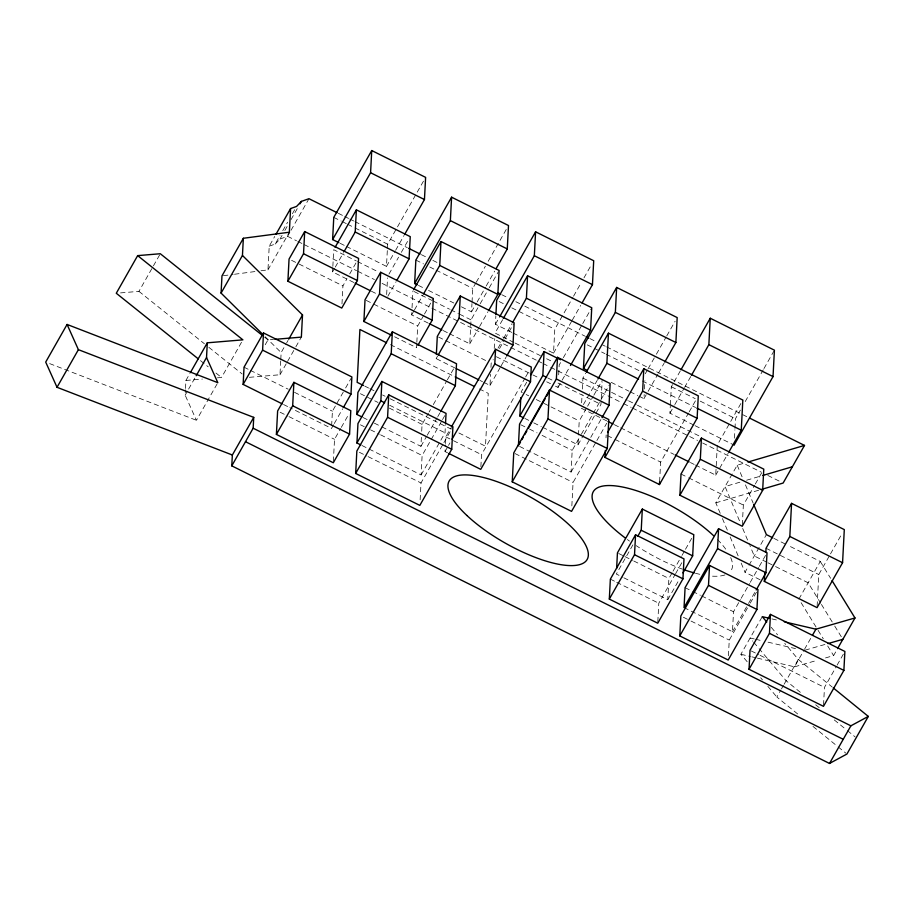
<?xml version="1.0" encoding="UTF-8"?>
<svg xmlns="http://www.w3.org/2000/svg" width="914" height="914" viewBox="0 0 914 914"><rect width="100%" height="100%" fill="white"/><g stroke="black" fill="none" stroke-linecap="round" stroke-linejoin="round"><path stroke-width="0.69" stroke-dasharray="4.57 3.43" d="M217.132 383.88L196.441 420.303L185.154 395.156L185.428 389.81M185.508 388.473L185.919 380.453L190.055 373.163M261.004 270.773L267.973 269.858L269.219 246.174L274.737 236.463M249.385 377.311L279.981 374.751L280.712 360.893M280.781 359.499L281.146 352.576L285.968 344.075M353.855 282.495L332.559 271.892L332.776 267.733M332.856 266.34L333.724 249.705L356.277 260.936M331.645 425.753L332.41 411.209L344.921 389.181M333.37 461.364L334.524 439.314L340.625 428.575M341.985 303.916L342.933 285.899L347.012 278.713M346.395 246.426L386.485 266.385L387.353 249.751M387.433 248.357L387.65 244.198L396.79 228.112M386.656 294.548L387.525 277.913M428.083 323.053L411.654 314.873L411.951 309.24M412.031 307.835L412.911 290.949M416.761 343.641L416.556 347.697L393.98 336.466M416.841 342.282L417.687 326.024L423.81 315.25M381.915 426.907L420.92 446.329L421.423 436.732M421.708 431.248L422.062 424.393L428.392 413.254M361.967 445.506L421.103 474.949L422.119 455.503L441.828 420.817M420.132 499.798L421.011 482.969L443.199 443.896M454.932 367.965L436.138 358.608L436.286 355.843M421.103 474.949L445.027 432.825L445.461 424.496M447.574 452.841L445.027 451.573L445.369 444.889M445.438 443.553L445.792 436.869L450.693 428.232M449.551 333.747L469.773 343.813L471.018 319.877L479.439 305.059M461.421 306.807L471.533 311.845L471.967 303.574M472.035 302.191L472.755 288.413L475.566 283.477M480.878 466.677L481.507 454.646L524.967 378.145M483.746 382.315L490.007 385.434L490.589 374.34M490.955 367.417L491.172 363.258L493.263 359.579M511.84 332.422L495.422 324.242L495.856 315.798M494.234 348.485L494.748 338.671M513.097 333.05L553.53 353.17L554.775 329.246L572.85 297.438M555.506 386.188L558.031 387.445L558.248 383.24M558.683 374.82L559.197 365.006L562.658 358.916M519.655 446.455L571.067 472.047L572.198 450.362L580.641 435.51M571.844 505.865L573.067 482.455L596.191 441.759M542.608 427.261L577.979 444.867L578.413 436.424M578.493 435.018L579.225 420.943L586.879 407.461M581.635 402.766L582.069 394.54M582.355 389.056L582.926 378.099L585.691 373.232M584.24 433.842L600.944 404.434L602.12 381.915M606.016 437.795L606.165 434.984M638.932 396.162L643.97 398.664L644.187 394.517M644.484 388.976L644.918 380.67M659.611 481.735L660.639 462.107L688.528 413.025M657.817 621.771L658.788 603.251L674.886 574.906M693.84 425.067L669.939 413.174L670.305 406.216M670.373 404.833L671.322 386.748L673.412 383.08M623.862 577.808L667.78 599.675L668.888 578.482L672.35 572.404M695.451 465.055L715.731 475.154L717.307 445.004L742.831 400.069M734.468 438.16L734.902 429.82M734.982 428.426L735.484 418.692L740.351 410.135M728.435 655.749L729.258 640.086L749.56 604.337M684.049 607.604L732.468 631.723L733.519 611.774L740.5 599.493M742.317 524.853L743.356 505.076L754.621 485.243M817.116 606.256L818.773 574.529L829.809 555.106M823.537 704.991L824.462 687.397L836.436 666.329M120.534 292.903L138.939 291.36L152.729 267.082M153.415 265.871L160.316 253.738M185.154 395.156L187.907 390.301M188.604 389.078L195.493 376.945M269.219 246.174L275.183 244.061L280.015 235.572M282.769 230.716L287.602 222.216M292.423 213.716L296.559 206.438M275.183 244.061L280.004 239.022L282.072 235.389M284.837 230.534L287.59 225.678M291.04 219.6L298.627 206.256M267.973 269.858L289.35 232.225M280.004 239.022L287.59 236.326L290.344 231.471M291.04 230.259L308.966 198.704M217.406 377.825L221.519 377.482L242.895 339.848M265.22 344.761L267.973 339.905L273.537 339.448M286.665 342.864L288.036 340.431M332.559 271.892L334.627 268.259M335.312 267.059L343.55 252.561M279.981 374.751L286.882 362.618M287.567 361.407L295.153 348.051M295.839 346.84L301.357 337.129M349.731 273.926L356.517 261.964M397.487 226.878L425.616 177.373M386.485 266.385L394.928 251.533M395.625 250.299L404.068 235.446M388.964 274.109L398.573 257.2M401.326 252.367L408.192 240.279M387.81 296.296L396.048 281.798M345.618 387.959L351.182 378.168M333.599 424.736L331.508 428.403L289.852 407.655M334.296 423.513L342.636 408.821M341.299 427.375L348.76 414.248M411.654 314.873L413.768 311.171M414.465 309.937L422.885 295.108M424.484 314.05L433.316 298.501M476.263 282.243L485.368 266.214M488.167 261.278L507.796 226.752M436.138 358.608L437.532 356.163M471.533 311.845L476.434 303.208M477.142 301.974L485.551 287.179M486.248 285.945L494.657 271.138M480.147 303.814L488.567 288.995M489.264 287.75L498.393 271.698M429.1 412.02L430.505 409.541M433.316 404.594L446.672 381.069M447.38 379.836L454.407 367.451M469.773 343.813L478.89 327.749M479.599 326.515L488.019 311.685M420.92 446.329L426.541 436.424M427.249 435.19L437.086 417.858M437.795 416.624L439.897 412.911M495.422 324.242L498.895 318.129M442.525 419.583L446.043 413.379M502.654 319.66L495.034 333.062L513.908 342.464M443.896 442.684L452.91 426.804M498.016 348.177L502.86 339.654M503.557 338.431L511.863 323.807M499.524 348.554L504.391 339.974M505.088 338.751L513.439 324.047M445.027 451.573L447.826 446.638M448.523 445.404L449.928 442.936M490.007 385.434L500.449 367.051M501.146 365.829L506.025 357.248M525.664 376.911L529.172 370.741M573.546 296.216L581.19 282.757M583.966 277.856L591.621 264.397M526.681 382.201L521.117 392.003L524.91 393.9M553.53 353.17L571.593 321.362M572.29 320.14L580.63 305.459M563.355 357.694L582.047 324.79M582.744 323.567L591.05 308.943M558.031 387.445L561.493 381.344M562.179 380.133L569.799 366.72M583.418 404.605L597.219 380.327M587.576 406.239L593.152 396.436M593.849 395.202L602.2 380.498M581.338 434.276L600.327 400.858M601.024 399.624L609.467 384.771M577.979 444.867L583.543 435.064M571.067 472.047L590.044 438.629M590.752 437.395L602.006 417.595M596.888 440.525L606.702 423.262M645.273 373.746L647.352 370.079M648.049 368.856L655.681 355.432M656.378 354.209L666.077 337.117M666.774 335.895L675.103 321.248M643.97 398.664L647.443 392.563M648.129 391.341L657.84 374.249M658.537 373.026L664.09 363.258M674.109 381.858L680.359 370.844M669.939 413.174L674.109 405.827M674.806 404.605L683.843 388.701M684.54 387.479L690.79 376.465M689.225 411.791L695.497 400.755M632.922 544.847L616.333 574.049L622.605 577.18M745.218 401.566L763.293 369.759M763.978 368.536L773.712 351.399M715.731 475.154L728.15 453.298M673.035 571.181L681.33 556.58M682.027 555.369L684.792 550.502M685.477 549.28L693.772 534.679M675.595 573.684L681.89 562.59M720.232 513.314L715.822 502.837L737.198 465.215L745.276 462.838M667.78 599.675L679.536 578.985M755.318 484.009L762.367 471.613M760.048 579.739L745.024 572.255L748.326 566.44M748.989 565.275L766.4 534.621M741.197 598.27L749.571 583.52M750.268 582.298L758.643 567.548M759.34 566.326L767.017 552.81M732.468 631.723L747.823 604.691M748.52 603.457L755.501 591.175M750.268 603.103L757.969 589.541M747.184 661.759L740.888 654.275L762.265 616.642M798.893 599.07L820.269 561.447L787.697 545.224M830.506 553.884L842.228 533.25M797.659 713.96L776.866 697.028L780.83 690.047M781.493 688.893L783.469 685.397M784.132 684.232L798.242 659.405L784.749 643.365M757.398 658.137L794.54 666.832L803.794 650.539M804.469 649.351L811.198 637.504M825.525 657.92L833.602 655.601L836.904 649.785M837.133 665.095L843.473 653.933M739.883 482.204L725.076 486.556L740.5 523.219M746.612 480.216L761.419 475.863M715.822 502.837L758.894 490.178M805.143 650.151L825.342 644.347M794.54 666.832L817.436 660.251M223.37 275.72L233.127 274.428M234.521 274.246L255.429 271.504M185.919 380.453L202.348 379.082M771.896 618.904L777.403 620.183M754.267 638.955L750.143 637.983L752.839 641.194M755.638 639.274L762.527 640.885M768.023 642.176L795.534 648.609M740.888 654.275L750.52 656.526M751.891 656.846L756.027 657.817M49.664 363.612L196.441 420.303M338.34 213.328L343.447 215.875M344.727 216.504L348.554 218.412M349.834 219.052L353.661 220.96M354.94 221.599L407.301 247.66M421.354 254.663L427.741 257.839M432.848 260.387L437.955 262.924M501.809 294.719L508.195 297.895M515.862 301.711L519.689 303.619M524.807 306.167L584.823 336.055M589.941 338.591L596.328 341.779M602.703 344.955L605.262 346.223M606.542 346.863L747.024 416.807M333.77 217.383L341.288 221.119M342.544 221.748L346.303 223.622M347.56 224.238L353.821 227.358M355.078 227.986L387.65 244.198M587.268 344.864L604.919 353.649M606.188 354.278L640.234 371.233M671.322 386.748L695.223 398.653M700.261 401.155L735.484 418.692M415.859 260.09L423.445 263.86M429.763 267.014L434.824 269.527M436.092 270.156L472.755 288.413M499.193 301.574L505.511 304.716M511.829 307.858L554.775 329.246M642.371 381.001L695.611 407.507M340.134 243.307L345.138 245.797M418.429 285.408L423.479 287.921M428.54 290.435L453.835 303.025M611.18 382.349L628.843 391.135M630.1 391.763L637.664 395.534M695.108 425.696L734.102 445.118M357.523 261.564L377.573 271.538M414.179 291.577L431.865 300.386M433.122 301.014L449.539 309.183M450.808 309.812L458.382 313.593M459.651 314.222L471.018 319.877M515.165 343.081L540.334 355.615M546.618 358.745L552.913 361.875M582.926 378.099L627.301 400.183M628.569 400.812L636.178 404.605M637.446 405.233L699.564 436.161M287.59 236.326L296.524 240.782M297.804 241.422L302.911 243.958M304.191 244.598L356.551 270.67M357.831 271.298L374.432 279.57M382.098 283.386L430.631 307.55M431.911 308.189L536.632 360.322M537.912 360.961L541.739 362.869M543.019 363.509L549.405 366.685M550.685 367.325L622.206 402.925M623.474 403.565L631.14 407.381M632.419 408.021L697.553 440.445M702.66 442.993L761.408 472.241M767.794 475.417L780.567 481.781M547.886 378.019L552.947 380.532M557.997 383.046L600.944 404.434M371.404 291.223L376.408 293.725M496.382 356.746L531.605 374.283M532.862 374.911L539.157 378.042M546.709 381.801L550.479 383.686M443.244 330.594L448.294 333.119M291.566 260.319L297.827 263.438M299.084 264.066L342.933 285.899M366.286 300.42L372.546 303.539M373.803 304.168L417.687 326.024M438.549 337.049L488.659 362.001M581.35 408.25L606.702 420.874M614.311 424.667L619.384 427.192M620.652 427.821L673.892 454.327M690.378 462.53L694.183 464.426M526.167 394.528L528.692 395.785M536.278 399.555L542.596 402.697M543.853 403.325L579.225 420.943M607.433 435.624L613.762 438.777M615.031 439.406L660.639 462.107M681.01 474.035L687.374 477.199M688.642 477.839L743.356 505.076M479.987 380.441L482.489 381.698M390.415 344.669L453.938 376.294M479.347 388.941L488.247 393.374L485.483 446.215L457.526 432.299M773.907 538.369L786.44 544.607M524.922 418.452L528.703 420.337M533.765 422.851L541.339 426.632M520.797 424.77L528.315 428.517M529.572 429.134L537.089 432.882M542.105 435.384L572.198 450.362M766.046 548.274L818.773 574.529M766.8 562.201L754.267 555.963L749.868 545.487M768.057 562.83L774.318 565.949M775.575 566.566L808.147 582.789L820.703 603.229M515.016 453.55L573.067 482.455M364.777 386.119L368.593 388.016M369.862 388.644L374.946 391.181M382.566 394.974L385.102 396.242M390.187 398.767L451.173 429.134M389.672 405.268L445.027 432.825M360.413 393.706L378.03 402.468M389.353 408.112L422.062 424.393M445.792 436.869L452.167 440.045M453.447 440.674L481.507 454.646M363.041 417.515L368.079 420.017M374.363 423.148L380.658 426.29M360.47 424.816L364.24 426.689M370.536 429.82L379.344 434.207M380.601 434.836L422.119 455.503M618.687 553.496L623.714 555.998M624.97 556.615L632.499 560.362M633.756 560.99L668.888 578.482M244.038 367.2L249.088 369.713M250.345 370.341L288.218 389.204M294.537 392.346L332.41 411.209M685.089 587.668L691.464 590.844M692.732 591.472L700.387 595.288M701.655 595.917L733.519 611.774M283.534 404.514L288.584 407.027M280.152 412.248L287.739 416.019M289.007 416.647L334.524 439.314M359.362 452.281L366.914 456.04M368.171 456.657L421.011 482.969M610.358 579.145L615.465 581.681M616.733 582.321L658.788 603.251M751.285 650.974L758.86 654.732M760.117 655.361L824.462 687.397M683.375 617.247L689.75 620.423M691.03 621.052L729.258 640.086M264.649 337.243L267.973 339.905M138.939 291.36L204.428 343.778M208.86 347.331L242.164 373.986M200.474 360.63L208.221 366.834M215.978 373.049L221.519 377.482M798.242 659.405L832.174 687.02M800.344 692.321L786.109 680.747L759.134 648.677M815.676 704.797L820.052 708.361M834.276 719.935L846.318 729.738M847.415 730.629L855.081 736.855M812.992 726.424L837.075 746.018M838.161 746.909L845.827 753.147M265.129 336.706L281.146 352.576M771.256 627.335L777.551 634.819M753.742 642.268L758.232 647.603M760.677 677.788L762.47 679.925M767.863 686.345L776.866 697.028M820.269 561.447L830.609 578.288M821.435 604.44L833.991 624.879M834.733 626.079L842.857 639.309M801.11 602.68L817.356 629.14M818.099 630.34L823.263 638.76M827.696 645.981L833.602 655.601M737.198 465.215L742.157 476.994M745.458 484.854L753.17 503.191M742.705 528.463L749.309 544.184M722.437 518.558L727.395 530.337M730.149 536.895L738.409 556.535M741.163 563.081L745.024 572.255M724.973 574.917A79.392 26.243 29.6 0 1 710.361 576.014M699.781 574.3A79.392 26.243 29.6 0 1 695.463 573.249M682.392 569.136A79.392 26.243 29.6 0 1 636.201 545.669M629.506 541.088A79.392 26.243 29.6 0 1 627.358 539.534M717.524 539.557A79.392 26.243 29.6 0 1 726.87 550.788M730.697 557.574A79.392 26.243 29.6 0 1 729.532 572.347"/><path stroke-width="1.37" d="M196.19 375.734L206.53 357.523L207.295 342.819L242.895 339.848L137.66 255.623L116.284 293.257L198.258 358.859M263.118 334.73L221.074 293.097L221.976 275.902L243.353 238.268L289.35 232.225L290.595 208.552L296.559 206.438L301.38 201.4L308.966 198.704L337.06 212.688M221.074 293.097L242.45 255.463L243.353 238.268M833.271 687.911L868.3 716.405L846.924 754.039L829.512 763.453L231.779 465.854L232.35 455.012L253.726 417.378L78.398 349.662L67.076 324.447L45.7 362.081L57.022 387.296L232.35 455.012M282.277 403.885L243.135 384.406L244.038 367.2L263.495 332.947L351.867 376.945L350.976 394.14L343.333 407.598M231.779 465.854L253.155 428.22L253.726 417.378M243.135 384.406L262.592 350.142L263.495 332.947M276.394 434.413L277.627 410.98L293.897 382.338L350.793 410.672L349.571 434.104L333.302 462.747L276.394 434.413L292.674 405.77L293.897 382.338M287.899 281.249L289.053 259.073L304.693 231.55L358.562 258.376L357.397 280.552L341.767 308.075L287.899 281.249L303.528 253.738L304.693 231.55M242.45 255.463L302.523 314.942L301.357 337.129L274.931 339.334M338.877 242.678L332.616 239.559L333.77 217.383L371.735 150.547L425.616 177.373L424.45 199.549L404.765 234.213M344.235 251.35L355.215 232.019L356.38 209.832L410.249 236.657L409.084 258.833L396.733 280.587M361.784 416.887L356.757 414.385L357.9 392.449L392.357 331.793L456.52 363.738L455.378 385.674L440.605 411.666M332.616 239.559L370.581 172.735L371.735 150.547M360.71 444.878L356.94 443.004L357.957 423.559L381.881 381.435L446.043 413.379L445.541 423.102M355.672 473.452L356.848 451.025L388.747 394.859L452.91 426.804L451.745 449.242L419.834 505.396L355.672 473.452L387.582 417.298L388.747 394.859M391.478 335.221L363.886 321.488L365.029 299.803L380.658 272.281L433.316 298.501L432.185 320.186L417.915 345.309M363.886 321.488L379.527 293.965L380.658 272.281M356.94 443.004L380.864 400.88L381.881 381.435M356.757 414.385L391.203 353.729L392.357 331.793M417.161 284.768L414.636 283.511L415.859 260.09L451.596 197.184L508.492 225.518L507.27 248.939L496.051 268.682M423.593 293.874L439.737 265.448L440.982 241.525L499.101 270.453L497.844 294.388L488.716 310.452M436.355 354.449L437.292 336.432L460.268 295.999L514.136 322.813L512.983 345.001L506.71 356.026M414.636 283.511L450.362 220.617L451.596 197.184M438.229 354.94L459.102 318.175L460.268 295.999M495.936 314.393L496.668 300.318L535.593 231.802L593.7 260.73L592.455 284.654L582.024 303.014M452.03 439.234L494.794 363.966L495.559 349.262L531.274 367.04L530.508 381.744L480.741 469.35L448.854 453.481M512.24 481.838L513.748 452.921L549.485 390.027L608.804 419.56L607.284 448.477L571.558 511.372L512.24 481.838L547.966 418.932L549.485 390.027M518.409 445.826L519.54 424.142L557.506 357.317L610.164 383.537L609.032 405.222L602.006 417.595M523.653 417.824L519.86 415.939L520.82 397.636M512.56 322.585L526.407 298.215L527.584 275.777L591.746 307.721L590.57 330.16L570.485 365.497M499.592 316.907L534.336 255.726L535.593 231.802M519.86 415.939L542.836 375.494L544.093 351.57L560.511 359.75M546.526 396.322L556.375 379.002L557.506 357.317M587.222 370.41L583.44 368.536L584.743 343.607L616.653 287.442L677.183 317.581L675.88 342.51L664.775 362.047M597.905 379.104L606.873 363.326L608.45 333.164L742.831 400.069L741.254 430.231L728.835 452.087M607.559 432.539L643.81 368.719L698.285 395.842L697.119 418.269L659.462 484.546L604.988 457.423L605.354 450.408M583.44 368.536L615.351 312.371L616.653 287.442M609.318 599.081L610.358 579.145L635.561 534.781L683.992 558.888L682.952 578.825L657.749 623.199L609.318 599.081L634.522 554.718L635.561 534.781M616.63 568.405L617.441 552.867L642.325 509.064L693.772 534.679L692.663 555.861L682.986 572.907M604.988 457.423L642.633 391.146L643.81 368.719M637.755 536.335L641.217 530.246L642.325 509.064M659.462 484.546L659.611 481.735M679.902 495.217L681.01 474.035L701.426 438.092L763.773 469.133L762.664 490.315L742.248 526.258L679.902 495.217L700.318 459.274L701.426 438.092M679.788 635.916L680.827 615.979L709.538 565.435L757.969 589.541L756.929 609.478L728.207 660.022L679.788 635.916L708.499 585.371L709.538 565.435M691.487 375.243L708.864 344.658L710.247 318.232L774.409 350.176L773.027 376.602L734.102 445.118M718.587 528.703L685.089 587.668L684.049 607.604L717.547 548.64L718.587 528.703L767.017 552.81L765.978 572.747L756.198 589.953M749.034 669.288L750.028 650.345L770.445 614.402L844.879 651.454L843.885 670.396L823.468 706.339L749.034 669.288L769.451 633.333L770.445 614.402M765.829 552.41L766.046 548.274L791.57 503.351L844.296 529.606L842.571 562.716L817.047 607.639L764.31 581.384L764.744 573.112M764.31 581.384L789.833 536.461L791.57 503.351M57.022 387.296L78.398 349.662M190.752 371.952L207.295 342.819M276.108 234.041L290.595 208.552M299.998 203.822L301.38 201.4M335.095 247.294L356.38 209.832M288.733 339.22L302.523 314.942M413.608 289.715L440.982 241.525M503.34 318.438L527.584 275.777M451.402 426.998L495.559 349.262M530.863 374.854L544.093 351.57M519.106 444.592L520.512 442.113M521.917 439.645L523.322 437.166M524.727 434.687L526.841 430.974M528.246 428.506L545.121 398.801M586.377 372.021L608.45 333.164M681.056 369.622L710.247 318.232M749.583 418.075L804.503 445.426L783.127 483.049L761.591 489.378M812.546 635.127L815.916 629.198L854.978 617.967L832.083 580.687M837.567 648.62L854.978 617.967M829.512 763.453L850.888 725.819L868.3 716.405M747.96 462.05L804.503 445.426M762.767 475.474L792.369 466.768M828.038 643.57L842.857 639.309M137.66 255.623L160.316 253.738L262.421 335.472M769.142 618.252L762.265 616.642L766.766 621.988M784.281 621.794L815.916 629.198M67.076 324.447L217.818 382.669L206.53 357.523M370.581 172.735L424.45 199.549M534.336 255.726L592.455 284.654M708.864 344.658L773.027 376.602M450.362 220.617L507.27 248.939M615.351 312.371L675.88 342.51M526.407 298.215L590.57 330.16M408.581 248.3L420.074 254.023M497.981 292.811L500.541 294.079M586.103 336.683L588.662 337.963M439.737 265.448L497.844 294.388M355.215 232.019L409.084 258.833M606.873 363.326L638.566 379.104M696.879 408.135L741.254 430.231M642.633 391.146L697.119 418.269M459.102 318.175L512.983 345.001M556.375 379.002L609.032 405.222M303.528 253.738L357.397 280.552M379.527 293.965L432.185 320.186M542.836 375.494L546.629 377.391M355.112 283.123L370.147 290.606M429.34 323.682L441.976 329.965M700.318 459.274L762.664 490.315M494.794 363.966L530.508 381.744M607.97 421.503L613.043 424.027M675.16 454.955L689.11 461.901M456.177 368.593L478.73 379.824M789.833 536.461L842.571 562.716M547.966 418.932L607.284 448.477M386.599 342.761L359.922 329.486L357.157 382.326L363.509 385.479M455.206 376.922L474.275 386.416M772.661 537.74L766.4 534.621L753.719 504.505M391.203 353.729L455.378 385.674M717.547 548.64L765.978 572.747M641.217 530.246L692.663 555.861M380.864 400.88L384.645 402.754M262.592 350.142L350.976 394.14M387.582 417.298L451.745 449.242M708.499 585.371L756.929 609.478M634.522 554.718L682.952 578.825M769.451 633.333L843.885 670.396M292.674 405.77L349.571 434.104M253.155 428.22L850.888 725.819M245.5 441.702L843.222 739.3M694.217 572.918A79.392 26.243 29.6 0 1 683.741 569.616M625.267 537.992A79.392 26.243 29.6 0 1 607.993 485.551A79.392 26.243 29.6 0 1 713.537 535.65M466.905 515.496A79.392 26.243 29.6 0 0 585.348 561.699A79.392 26.243 29.6 0 0 502.129 483.552A79.392 26.243 29.6 0 0 466.905 515.496"/></g></svg>
